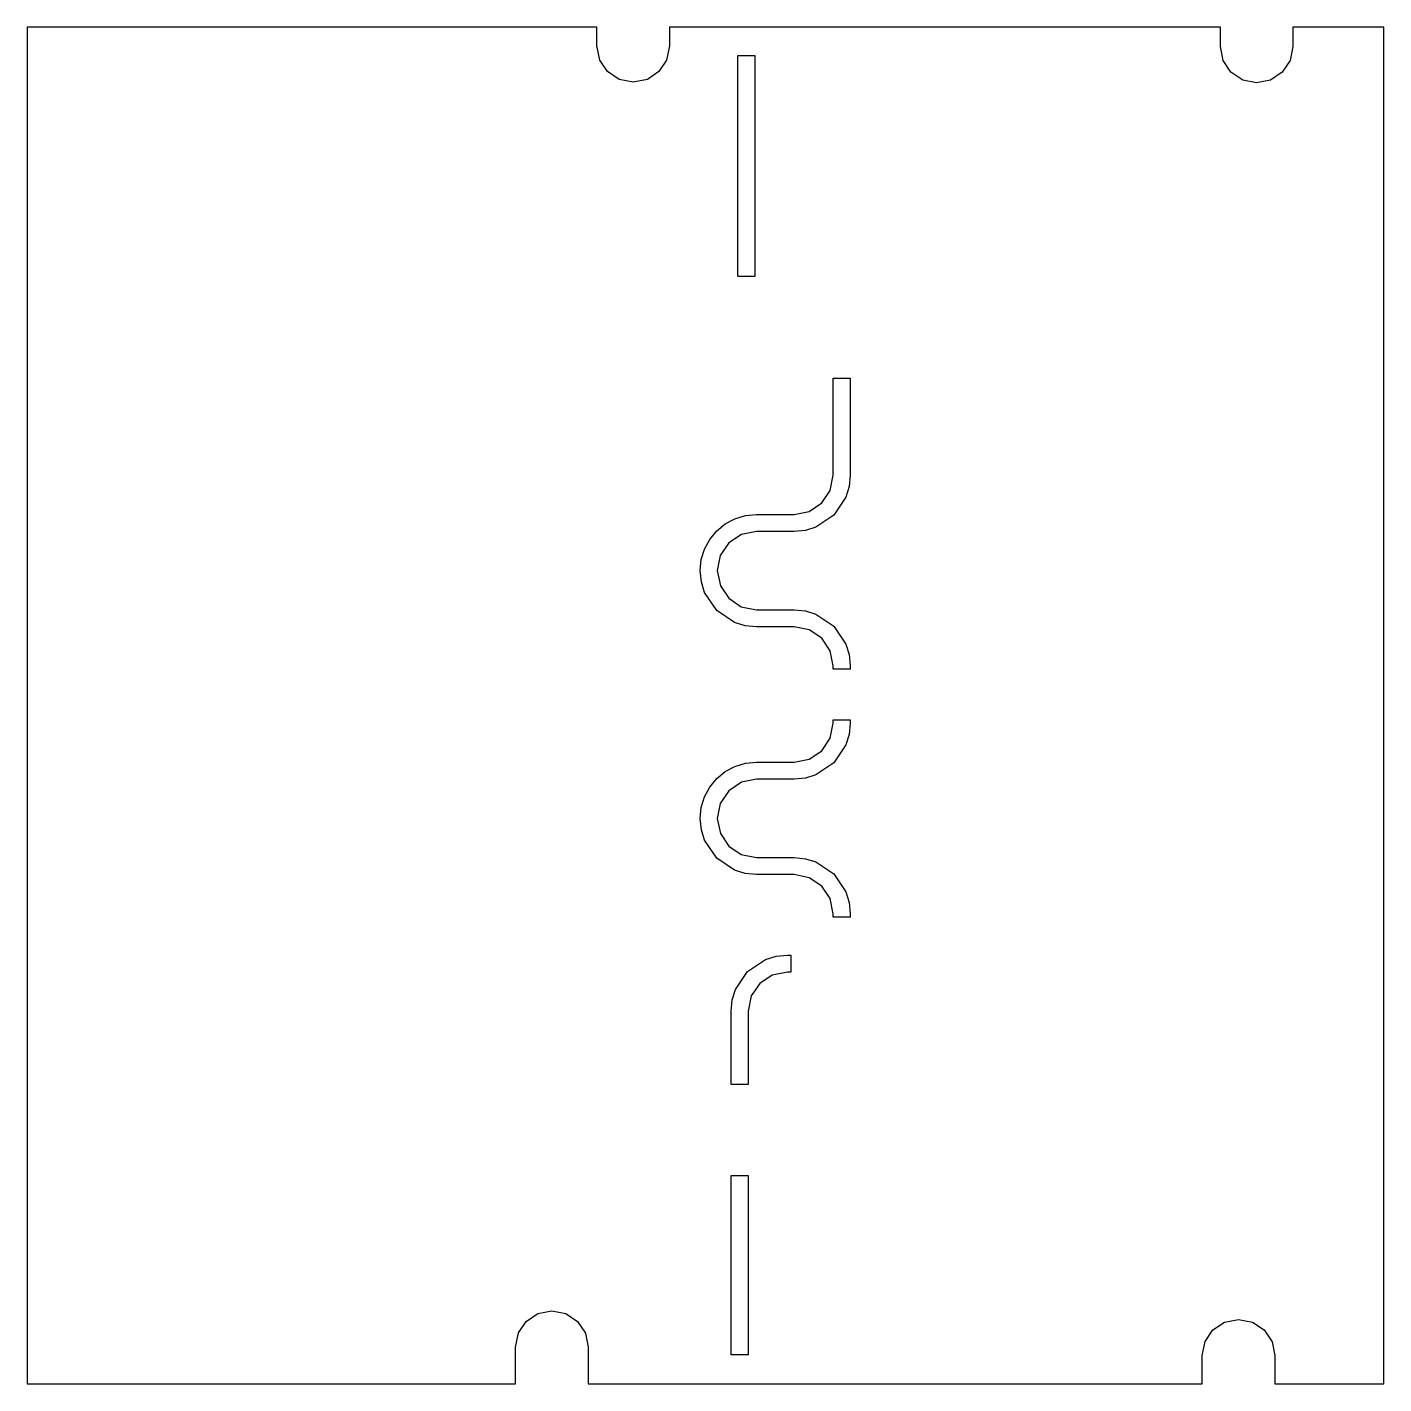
# Model space of a CAD drawing. Extents: x 0 to 95.3, y 0 to 95.3.
import ezdxf

# ---------------------------------------------------------------- set-up
doc = ezdxf.new("R2010")
doc.units = 0

msp = doc.modelspace()

# ---------------------------------------------------------------- linework, layer by layer
at = {"layer": 'Layer 1'}
for p, q in [((-0.00044, 95.31), (-0.00044, -0.040236)), ((40.0447, 95.31), (-0.00044, 95.31)), ((-0.00044, 95.31), (-0.00044, 95.31)), ((40.0447, 93.9897), (40.0447, 95.31)), ((83.8596, 95.31), (45.1446, 95.31)), ((45.1446, 95.31), (45.1446, 93.9897)), ((83.8596, 93.9401), (83.8596, 95.31)), ((95.3498, 95.31), (88.9595, 95.31)), ((88.9595, 95.31), (88.9595, 93.9401)), ((95.3498, -0.040236), (95.3498, 95.31)), ((40.245198, 92.997173), (40.0447, 93.9897)), ((45.1446, 93.9897), (44.944152, 92.997294)), ((84.05364, 92.964119), (83.8596, 93.9401)), ((88.9595, 93.9401), (88.765508, 92.964234)), ((40.791754, 92.186701), (40.245198, 92.997173)), ((44.944152, 92.997294), (44.397722, 92.186878)), ((49.9505, 93.3101), (51.1504, 93.3101)), ((49.9505, 77.7731), (49.9505, 93.3101)), ((49.9505, 93.3101), (49.9505, 93.3101)), ((51.1504, 93.3101), (51.1504, 77.7731)), ((84.606442, 92.136713), (84.05364, 92.964119)), ((88.765508, 92.964234), (88.212834, 92.13689)), ((41.602333, 91.640304), (40.791754, 92.186701)), ((42.5949, 91.44), (41.602333, 91.640304)), ((43.587306, 91.640448), (42.5949, 91.44)), ((44.397722, 92.186878), (43.587306, 91.640448)), ((85.433827, 91.583878), (84.606442, 92.136713)), ((86.4098, 91.3898), (85.433827, 91.583878)), ((87.38562, 91.584022), (86.4098, 91.3898)), ((88.212834, 92.13689), (87.38562, 91.584022)), ((51.1504, 77.7731), (49.9505, 77.7731)), ((56.64, 70.6397), (57.84, 70.6397)), ((56.64, 64.0509), (56.64, 70.6397)), ((56.64, 70.6397), (56.64, 70.6397)), ((57.84, 70.6397), (57.84, 64.0509)), ((56.6411, 64.0509), (56.64, 64.0509)), ((56.6509, 63.8137), (56.6411, 64.0509)), ((57.84, 64.0509), (57.8441, 64.0509)), ((57.8441, 64.0509), (57.8508, 63.8137)), ((56.434735, 62.743445), (56.6509, 63.8137)), ((57.770491, 63.017753), (57.540315, 62.276407)), ((57.8508, 63.8137), (57.770491, 63.017753)), ((55.845444, 61.869456), (56.434735, 62.743445)), ((57.540315, 62.276407), (56.693872, 61.021028)), ((50.480568, 60.987415), (51.2548, 61.064)), ((51.2548, 61.064), (53.9007, 61.064)), ((53.9007, 61.064), (53.9012, 61.064)), ((53.9012, 61.064), (54.971455, 61.280165)), ((54.971455, 61.280165), (55.845444, 61.869456)), ((48.461628, 59.907072), (49.063259, 60.400368)), ((49.063259, 60.400368), (49.743147, 60.763343)), ((49.743147, 60.763343), (50.480568, 60.987415)), ((55.438493, 60.174585), (54.697147, 59.944409)), ((56.693872, 61.021028), (55.438493, 60.174585)), ((47.605357, 58.625553), (47.968332, 59.305441)), ((47.968332, 59.305441), (48.461628, 59.907072)), ((50.202313, 59.654807), (49.310056, 59.058644)), ((51.2548, 59.8641), (50.202313, 59.654807)), ((53.9012, 59.8641), (51.2548, 59.8641)), ((54.697147, 59.944409), (53.9012, 59.8641)), ((47.381285, 57.888132), (47.605357, 58.625553)), ((48.713893, 58.166387), (48.5046, 57.1139)), ((49.310056, 59.058644), (48.713893, 58.166387)), ((47.3047, 57.1139), (47.381285, 57.888132)), ((47.385022, 56.317886), (47.3047, 57.1139)), ((47.615236, 55.576486), (47.385022, 56.317886)), ((48.5046, 57.1139), (48.720815, 56.043524)), ((48.461805, 54.321051), (47.615236, 55.576486)), ((48.720815, 56.043524), (49.310233, 55.16948)), ((49.310233, 55.16948), (50.184384, 54.580221)), ((50.184384, 54.580221), (51.2548, 54.3642)), ((51.2548, 54.3642), (53.9007, 54.3642)), ((53.9007, 54.3642), (53.9012, 54.3642)), ((53.9012, 54.3642), (54.697147, 54.283891)), ((49.717347, 53.474641), (48.461805, 54.321051)), ((50.458776, 53.244522), (49.717347, 53.474641)), ((54.697147, 54.283891), (55.438493, 54.053715)), ((55.438493, 54.053715), (56.693872, 53.207272)), ((51.2548, 53.1643), (50.458776, 53.244522)), ((53.9012, 53.1643), (51.2548, 53.1643)), ((54.971455, 52.948135), (53.9012, 53.1643)), ((55.845444, 52.358844), (54.971455, 52.948135)), ((56.693872, 53.207272), (57.540315, 51.951893)), ((56.434735, 51.484855), (55.845444, 52.358844)), ((57.540315, 51.951893), (57.770491, 51.210547)), ((56.6509, 50.4146), (56.434735, 51.484855)), ((57.770491, 51.210547), (57.8508, 50.4146)), ((56.6411, 50.1774), (56.6509, 50.4146)), ((57.8441, 50.1774), (56.6411, 50.1774)), ((57.8508, 50.4146), (57.8441, 50.1774)), ((56.434735, 45.329545), (56.6509, 46.3998)), ((56.6411, 46.637), (57.8441, 46.637)), ((56.6509, 46.3998), (56.6411, 46.637)), ((56.6411, 46.637), (56.6411, 46.637)), ((57.8508, 46.3998), (57.770491, 45.603853)), ((57.8441, 46.637), (57.8508, 46.3998)), ((55.845444, 44.455556), (56.434735, 45.329545)), ((57.540315, 44.862507), (56.693872, 43.607128)), ((57.770491, 45.603853), (57.540315, 44.862507)), ((53.9012, 43.6501), (54.971455, 43.866265)), ((54.971455, 43.866265), (55.845444, 44.455556)), ((48.461628, 42.493172), (49.063259, 42.986468)), ((49.063259, 42.986468), (49.743147, 43.349443)), ((49.743147, 43.349443), (50.480568, 43.573515)), ((50.480568, 43.573515), (51.2548, 43.6501)), ((51.2548, 43.6501), (53.9007, 43.6501)), ((53.9007, 43.6501), (53.9012, 43.6501)), ((56.693872, 43.607128), (55.438493, 42.760685)), ((47.968332, 41.891541), (48.461628, 42.493172)), ((50.202313, 42.240907), (49.310056, 41.644744)), ((51.2548, 42.4502), (50.202313, 42.240907)), ((53.9007, 42.4502), (51.2548, 42.4502)), ((53.9012, 42.4502), (53.9007, 42.4502)), ((54.697147, 42.530509), (53.9012, 42.4502)), ((55.438493, 42.760685), (54.697147, 42.530509)), ((47.381285, 40.474232), (47.605357, 41.211653)), ((47.605357, 41.211653), (47.968332, 41.891541)), ((49.310056, 41.644744), (48.713893, 40.752487)), ((47.3047, 39.7), (47.381285, 40.474232)), ((48.713893, 40.752487), (48.5046, 39.7)), ((47.385005, 38.90397), (47.3047, 39.7)), ((48.5046, 39.7), (48.720815, 38.629624)), ((47.615207, 38.162554), (47.385005, 38.90397)), ((48.46177, 36.907087), (47.615207, 38.162554)), ((48.720815, 38.629624), (49.310233, 37.75558)), ((49.310233, 37.75558), (50.184384, 37.166321)), ((49.717322, 36.060651), (48.46177, 36.907087)), ((50.184384, 37.166321), (51.2548, 36.9503)), ((51.2548, 36.9503), (53.9007, 36.9503)), ((53.9007, 36.9503), (53.9012, 36.9503)), ((53.9012, 36.9503), (54.69716, 36.869988)), ((54.69716, 36.869988), (55.438517, 36.639805)), ((55.438517, 36.639805), (56.693907, 35.793336)), ((50.458762, 35.830524), (49.717322, 36.060651)), ((51.2548, 35.7503), (50.458762, 35.830524)), ((53.9012, 35.7503), (51.2548, 35.7503)), ((54.971455, 35.534135), (53.9012, 35.7503)), ((55.845444, 34.944844), (54.971455, 35.534135)), ((56.693907, 35.793336), (57.540344, 34.537925)), ((56.434735, 34.070855), (55.845444, 34.944844)), ((57.540344, 34.537925), (57.770508, 33.796562)), ((56.6509, 33.0006), (56.434735, 34.070855)), ((57.770508, 33.796562), (57.8508, 33.0006)), ((56.6411, 32.7634), (56.6509, 33.0006)), ((57.8441, 32.7634), (56.6411, 32.7634)), ((57.8508, 33.0006), (57.8441, 32.7634)), ((50.634128, 28.941572), (51.889507, 29.788015)), ((51.889507, 29.788015), (52.630853, 30.018191)), ((52.630853, 30.018191), (53.4268, 30.0985)), ((53.4268, 30.0985), (53.664, 30.0918)), ((53.4268, 30.0985), (53.4268, 30.0985)), ((53.664, 30.0918), (53.664, 28.8887)), ((49.787685, 27.686193), (50.634128, 28.941572)), ((52.356545, 28.682435), (51.482556, 28.093144)), ((53.4268, 28.8986), (52.356545, 28.682435)), ((53.664, 28.8887), (53.4268, 28.8986)), ((49.557509, 26.944847), (49.787685, 27.686193)), ((51.482556, 28.093144), (50.893265, 27.219155)), ((49.4772, 26.1489), (49.557509, 26.944847)), ((50.893265, 27.219155), (50.6771, 26.1489)), ((49.4766, 21.0014), (49.4766, 26.1489)), ((49.4766, 26.1489), (49.4772, 26.1489)), ((50.6771, 26.1489), (50.6771, 21.0014)), ((50.6771, 21.0014), (49.4766, 21.0014)), ((49.4766, 14.6043), (50.6771, 14.6043)), ((49.4766, 2.00047), (49.4766, 14.6043)), ((49.4766, 14.6043), (49.4766, 14.6043)), ((50.6771, 14.6043), (50.6771, 2.00047)), ((35.07649, 4.352955), (35.886965, 4.899519)), ((35.886965, 4.899519), (36.8795, 5.10002)), ((36.8795, 5.10002), (37.855457, 4.905948)), ((37.855457, 4.905948), (38.682833, 4.353132)), ((34.530095, 3.542366), (35.07649, 4.352955)), ((38.682833, 4.353132), (39.23564, 3.52575)), ((83.33659, 3.747825), (84.147065, 4.294389)), ((84.147065, 4.294389), (85.1396, 4.49489)), ((85.1396, 4.49489), (86.115557, 4.300818)), ((86.115557, 4.300818), (86.942933, 3.748002)), ((34.3298, 2.54979), (34.530095, 3.542366)), ((39.23564, 3.52575), (39.4297, 2.54979)), ((82.5899, 1.94466), (82.790195, 2.937236)), ((82.790195, 2.937236), (83.33659, 3.747825)), ((86.942933, 3.748002), (87.49574, 2.92062)), ((87.49574, 2.92062), (87.6898, 1.94466)), ((34.3298, -0.040236), (34.3298, 2.54979)), ((39.4297, 2.54979), (39.4297, -0.040236)), ((50.6771, 2.00047), (49.4766, 2.00047)), ((82.5899, -0.040236), (82.5899, 1.94466)), ((87.6898, 1.94466), (87.6898, -0.040236)), ((-0.00044, -0.040236), (34.3298, -0.040236)), ((39.4297, -0.040236), (82.5899, -0.040236)), ((87.6898, -0.040236), (95.3498, -0.040236))]:
    msp.add_line(p, q, dxfattribs=at)

doc.saveas('drawing.dxf')
